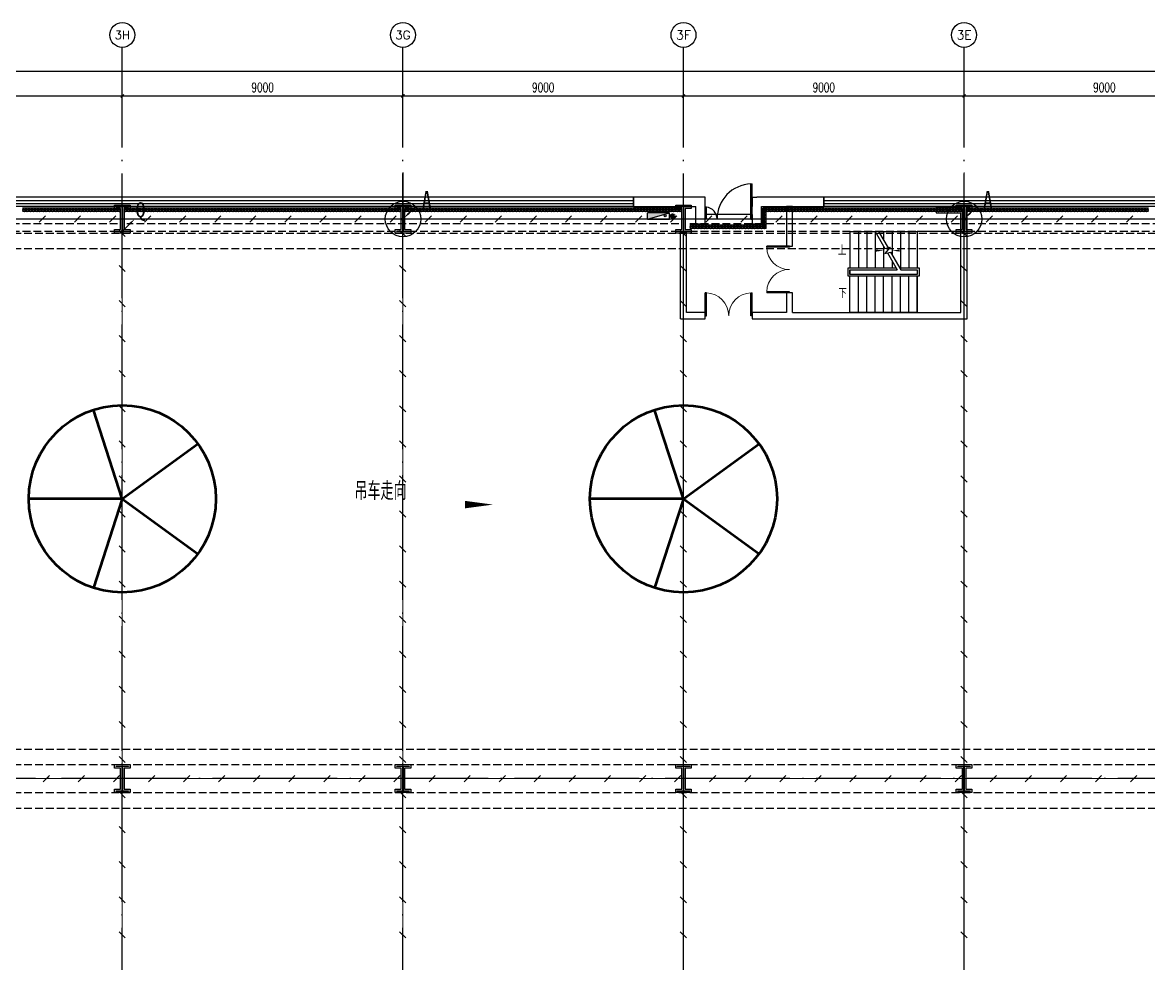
# Model space of a CAD drawing. Extents: x -1396510 to 1250330, y -1892470 to 1623980.
# Drawn here: x -195055 to -158940, y -1598504 to -1568320 of the extents above; entities that cross this region are included whole.
import ezdxf
from ezdxf.enums import TextEntityAlignment as Align

# ---------------------------------------------------------------- set-up
doc = ezdxf.new("R2010")
doc.units = 0
doc.header["$LTSCALE"] = 1000
doc.header["$MEASUREMENT"] = 0
for name, pattern in [('CENTER2', [1.125, 0.75, -0.125, 0.125, -0.125]), ('DASH', [0.35, 0.25, -0.1]), ('DOTE', [2.42, 2, -0.2, 0.02, -0.2])]:
    doc.linetypes.add(name, pattern=pattern)
doc.layers.get('Defpoints').update_dxf_attribs({"color": 210})
for name, color, linetype in [('10平面$0$WINDOW', 4, 'Continuous'), ('A-AXIS-D', 1, 'Continuous'), ('A-AXIS-DOTE', 14, 'DOTE'), ('A-HATCH-2', 251, 'Continuous'), ('A-HRAIL', 173, 'Continuous'), ('A-LIN-V', 9, 'Continuous'), ('A-SFCE', 30, 'Continuous'), ('A-WINDOW', 140, 'Continuous'), ('AS-COLN', 6, 'Continuous'), ('AS-WALL', 40, 'Continuous'), ('DIM_SYMB', 3, 'Continuous'), ('LWIRE', 4, 'Continuous'), ('SB_ZF消火栓', 10, 'Continuous'), ('SB_ZF消火栓M', 10, 'Continuous'), ('SHTLN', 4, 'Continuous'), ('TEL_TEXT', 7, 'Continuous'), ('WIRE-接地', 4, 'Continuous'), ('WIRE-照明', 1, 'Continuous'), ('建-窗', 4, 'Continuous'), ('建-箭头', 3, 'Continuous')]:
    doc.layers.add(name, color=color, linetype=linetype)
doc.layers.add('A-云线2', color=3, linetype='Continuous', plot=False)
doc.layers.add('LG-ZF消防', color=1, linetype='Continuous', lineweight=60)
doc.styles.add('-宋体', font='', dxfattribs={"width": 0.8})
doc.styles.add('_TCH_AXIS', font='COMPLEX', dxfattribs={"bigfont": 'GBCBIG'})
doc.styles.add('_TCH_DIM', font='SIMPLEX', dxfattribs={"bigfont": 'GBCBIG'})
doc.styles.add('_TCH_DIM_T3', font='SIMPLEX', dxfattribs={"width": 0.705882, "bigfont": 'GBCBIG'})
doc.styles.add('A-STANDARD', font='SIMPLEX', dxfattribs={"bigfont": 'GBCBIG'})
doc.styles.get("Standard").update_dxf_attribs({"font": 'gbenor.shx', "bigfont": 'gbcbig.shx'})
doc.styles.add('宋体', font='')
doc.styles.get('-宋体').set_extended_font_data('SimSun')
doc.styles.get('宋体').set_extended_font_data('SimSun')
doc.dimstyles.new('_TCH_ARCH&&100', dxfattribs={"dimtxt": 297.5, "dimasz": 100, "dimexe": 100, "dimexo": 100, "dimgap": 126.25, "dimtad": 1, "dimdec": 0, "dimzin": 0, "dimdsep": 46, "dimtxsty": '_TCH_DIM_T3', "dimblk": 'ARCHTICK', "dimcen": 0.09, "dimclrt": 7, "dimazin": 2, "dimtfac": 1, "dimtdec": 0, "dimtix": 1, "dimtmove": 2, "dimatfit": 3, "dimfxl": 0, "dimtolj": 1, "dimtzin": 0, "dimarcsym": 0})

# ---------------------------------------------------------------- blocks, each defined once
blk = doc.blocks.new('4324324')
at = {"layer": 'A-HATCH-2', "color": 8, "linetype": 'DASH'}
for p, q in [((-294754, 620270), (-135554, 620270)), ((-294754, 619770), (-135554, 619770)), ((-294754, 603720), (-128854, 603720)), ((-294754, 603220), (-128854, 603220)), ((-294754, 602320), (-128854, 602320)), ((-294754, 601820), (-128854, 601820))]:
    blk.add_line(p, q, dxfattribs=at)
blk = doc.blocks.new('w4324324')
at = {"layer": 'A-HATCH-2', "color": 0, "lineweight": 60}
for q in [(-1694760, 686605), (-1697614, 684532), (-1691907, 684532), (-1696524, 681178), (-1692997, 681178)]:
    blk.add_line((-1694760, 683605), q, dxfattribs=at)
blk.add_circle((-1694760, 683605), 3000, dxfattribs=at)
blk = doc.blocks.new('342343')
at = {"layer": 'A-LIN-V', "color": 8}
for p in [(1084560, -8444), (1084560, -26444)]:
    blk.add_blockref('w4324324', p, dxfattribs=at)
blk = doc.blocks.new('w42343243')
at = {"layer": 'A-HATCH-2', "color": 8}
blk.add_lwpolyline([(-165104, 621070), (-164604, 621070), (-164604, 620958), (-164800, 620958), (-164800, 620282), (-164604, 620282), (-164604, 620170), (-165104, 620170), (-165104, 620282), (-164908, 620282), (-164908, 620958), (-165104, 620958)], close=True, dxfattribs=at)
at = {"layer": 'AS-COLN', "color": 3}
blk.add_lwpolyline([(-165054, 621020), (-164654, 621020), (-164654, 621008), (-164850, 621008), (-164850, 620232), (-164654, 620232), (-164654, 620220), (-165054, 620220), (-165054, 620232), (-164858, 620232), (-164858, 621008), (-165054, 621008)], close=True, dxfattribs=at)
blk = doc.blocks.new('42343')
at = {"layer": 'A-WINDOW'}
for p in [(-27000, 100), (-18000, 100), (-9000, 100), (0, 100), (-27000, -17850), (-18000, -17850), (-9000, -17850), (0, -17850)]:
    blk.add_blockref('w42343243', p, dxfattribs=at)
blk = doc.blocks.new('A$C5D961328')
at = {"layer": 'SB_ZF消火栓'}
blk.add_hatch(color=256, dxfattribs=at).paths.add_polyline_path([(0, 40), (700, 40), (700, 240)])
for p, q in [((700, 240), (0, 240)), ((0, 240), (0, 40)), ((700, 240), (0, 40)), ((0, 40), (700, 40)), ((700, 240), (700, 40))]:
    blk.add_line(p, q, dxfattribs=at)
at = {"layer": 'SB_ZF消火栓', "color": 1}
blk.add_circle((140, 140), 32.5, dxfattribs=at)
blk = doc.blocks.new('we42342343234')
at = {"layer": 'LG-ZF消防'}
blk.add_circle((-174204, 620820), 50, dxfattribs=at)
at = {"layer": 'SB_ZF消火栓M', "rotation": 180}
blk.add_blockref('A$C5D961328', (-174304, 620960), dxfattribs=at)
blk = doc.blocks.new('_ArchTick')
at = {"color": 0, "linetype": 'ByBlock', "const_width": 0.4}
blk.add_lwpolyline([(-0.5, -0.5), (0.5, 0.5)], dxfattribs=at)
blk = doc.blocks.new('*D5846')
at = {"layer": 'A-AXIS-D', "color": 0, "lineweight": -2, "transparency": 16777216}
for p, q in [((112000, 3190), (112000, 4048)), ((121000, 3190), (121000, 4048)), ((112000, 3948), (121000, 3948))]:
    blk.add_line(p, q, dxfattribs=at)
at = {"layer": 'Defpoints', "color": 0, "transparency": 16777216}
for p in [(121000, 3948), (112000, 3090), (121000, 3090)]:
    blk.add_point(p, dxfattribs=at)
at = {"layer": 'A-AXIS-D', "color": 0, "lineweight": -2, "transparency": 16777216, "xscale": 100, "yscale": 100, "zscale": 100, "rotation": 180}
blk.add_blockref('_ArchTick', (112000, 3948), dxfattribs=at)
at = {"layer": 'A-AXIS-D', "color": 0, "lineweight": -2, "transparency": 16777216, "xscale": 100, "yscale": 100, "zscale": 100}
blk.add_blockref('_ArchTick', (121000, 3948), dxfattribs=at)
at = {"layer": 'A-AXIS-D', "color": 7, "transparency": 16777216, "insert": (116500, 4223), "char_height": 297.5, "attachment_point": 5, "style": '_TCH_DIM_T3'}
blk.add_mtext('\\A1;9000', dxfattribs=at)
blk = doc.blocks.new('*D5847')
at = {"layer": 'A-AXIS-D', "color": 0, "lineweight": -2, "transparency": 16777216}
for p, q in [((121000, 3190), (121000, 4048)), ((130000, 3190), (130000, 4048)), ((121000, 3948), (130000, 3948))]:
    blk.add_line(p, q, dxfattribs=at)
at = {"layer": 'Defpoints', "color": 0, "transparency": 16777216}
for p in [(130000, 3948), (121000, 3090), (130000, 3090)]:
    blk.add_point(p, dxfattribs=at)
at = {"layer": 'A-AXIS-D', "color": 0, "lineweight": -2, "transparency": 16777216, "xscale": 100, "yscale": 100, "zscale": 100, "rotation": 180}
blk.add_blockref('_ArchTick', (121000, 3948), dxfattribs=at)
at = {"layer": 'A-AXIS-D', "color": 0, "lineweight": -2, "transparency": 16777216, "xscale": 100, "yscale": 100, "zscale": 100}
blk.add_blockref('_ArchTick', (130000, 3948), dxfattribs=at)
at = {"layer": 'A-AXIS-D', "color": 7, "transparency": 16777216, "insert": (125500, 4223), "char_height": 297.5, "attachment_point": 5, "style": '_TCH_DIM_T3'}
blk.add_mtext('\\A1;9000', dxfattribs=at)
blk = doc.blocks.new('*D5848')
at = {"layer": 'A-AXIS-D', "color": 0, "lineweight": -2, "transparency": 16777216}
for p, q in [((130000, 3190), (130000, 4048)), ((139000, 3190), (139000, 4048)), ((130000, 3948), (139000, 3948))]:
    blk.add_line(p, q, dxfattribs=at)
at = {"layer": 'Defpoints', "color": 0, "transparency": 16777216}
for p in [(139000, 3948), (130000, 3090), (139000, 3090)]:
    blk.add_point(p, dxfattribs=at)
at = {"layer": 'A-AXIS-D', "color": 0, "lineweight": -2, "transparency": 16777216, "xscale": 100, "yscale": 100, "zscale": 100, "rotation": 180}
blk.add_blockref('_ArchTick', (130000, 3948), dxfattribs=at)
at = {"layer": 'A-AXIS-D', "color": 0, "lineweight": -2, "transparency": 16777216, "xscale": 100, "yscale": 100, "zscale": 100}
blk.add_blockref('_ArchTick', (139000, 3948), dxfattribs=at)
at = {"layer": 'A-AXIS-D', "color": 7, "transparency": 16777216, "insert": (134500, 4223), "char_height": 297.5, "attachment_point": 5, "style": '_TCH_DIM_T3'}
blk.add_mtext('\\A1;9000', dxfattribs=at)
blk = doc.blocks.new('*D5849')
at = {"layer": 'A-AXIS-D', "color": 0, "lineweight": -2, "transparency": 16777216}
for p, q in [((139000, 3190), (139000, 4048)), ((148000, 3190), (148000, 4048)), ((139000, 3948), (148000, 3948))]:
    blk.add_line(p, q, dxfattribs=at)
at = {"layer": 'Defpoints', "color": 0, "transparency": 16777216}
for p in [(148000, 3948), (139000, 3090), (148000, 3090)]:
    blk.add_point(p, dxfattribs=at)
at = {"layer": 'A-AXIS-D', "color": 0, "lineweight": -2, "transparency": 16777216, "xscale": 100, "yscale": 100, "zscale": 100, "rotation": 180}
blk.add_blockref('_ArchTick', (139000, 3948), dxfattribs=at)
at = {"layer": 'A-AXIS-D', "color": 0, "lineweight": -2, "transparency": 16777216, "xscale": 100, "yscale": 100, "zscale": 100}
blk.add_blockref('_ArchTick', (148000, 3948), dxfattribs=at)
at = {"layer": 'A-AXIS-D', "color": 7, "transparency": 16777216, "insert": (143500, 4223), "char_height": 297.5, "attachment_point": 5, "style": '_TCH_DIM_T3'}
blk.add_mtext('\\A1;9000', dxfattribs=at)
blk = doc.blocks.new('*D5850')
at = {"layer": 'A-AXIS-D', "color": 0, "lineweight": -2, "transparency": 16777216}
for p, q in [((148000, 3190), (148000, 4048)), ((157000, 3190), (157000, 4048)), ((148000, 3948), (157000, 3948))]:
    blk.add_line(p, q, dxfattribs=at)
at = {"layer": 'Defpoints', "color": 0, "transparency": 16777216}
for p in [(157000, 3948), (148000, 3090), (157000, 3090)]:
    blk.add_point(p, dxfattribs=at)
at = {"layer": 'A-AXIS-D', "color": 0, "lineweight": -2, "transparency": 16777216, "xscale": 100, "yscale": 100, "zscale": 100, "rotation": 180}
blk.add_blockref('_ArchTick', (148000, 3948), dxfattribs=at)
at = {"layer": 'A-AXIS-D', "color": 0, "lineweight": -2, "transparency": 16777216, "xscale": 100, "yscale": 100, "zscale": 100}
blk.add_blockref('_ArchTick', (157000, 3948), dxfattribs=at)
at = {"layer": 'A-AXIS-D', "color": 7, "transparency": 16777216, "insert": (152500, 4223), "char_height": 297.5, "attachment_point": 5, "style": '_TCH_DIM_T3'}
blk.add_mtext('\\A1;9000', dxfattribs=at)
blk = doc.blocks.new('*D5855')
at = {"layer": 'A-AXIS-D', "color": 0, "lineweight": -2, "transparency": 16777216}
for p, q in [((-900, 3290), (-900, 4848)), ((-900, 4748), (184800, 4748)), ((184800, 3290), (184800, 4848))]:
    blk.add_line(p, q, dxfattribs=at)
at = {"layer": 'Defpoints', "color": 0, "transparency": 16777216}
for p in [(184800, 4748), (-900, 3190), (184800, 3190)]:
    blk.add_point(p, dxfattribs=at)
at = {"layer": 'A-AXIS-D', "color": 0, "lineweight": -2, "transparency": 16777216, "xscale": 100, "yscale": 100, "zscale": 100, "rotation": 180}
blk.add_blockref('_ArchTick', (-900, 4748), dxfattribs=at)
at = {"layer": 'A-AXIS-D', "color": 0, "lineweight": -2, "transparency": 16777216, "xscale": 100, "yscale": 100, "zscale": 100}
blk.add_blockref('_ArchTick', (184800, 4748), dxfattribs=at)
at = {"layer": 'A-AXIS-D', "color": 7, "transparency": 16777216, "insert": (91950, 5023), "char_height": 297.5, "attachment_point": 5, "style": '_TCH_DIM_T3'}
blk.add_mtext('\\A1;185700', dxfattribs=at)
blk = doc.blocks.new('$DorLib2D$00000002')
for p, q in [((-0.5, 0), (-0.5, 0.4875)), ((-0.475, 0.4875), (-0.5, 0.4875)), ((-0.475, 0), (-0.475, 0.4875)), ((0.475, 0), (0.475, 0.4875)), ((0.475, 0.4875), (0.5, 0.4875)), ((0.5, 0), (0.5, 0.4875)), ((-0.5, 0), (-0.475, 0)), ((0.5, 0), (0.475, 0))]:
    blk.add_line(p, q)
at = {"lineweight": 13}
for centre, start, end in [((-0.4875, 0), 0, 88.53072), ((0.4875, 0), 91.46928, 180)]:
    blk.add_arc(centre, 0.4875, start, end, dxfattribs=at)
blk = doc.blocks.new('99平面图例外参$0$$LinePat$圆环')
for points in [[(0, 150), (300, 150)], [(0, 0), (300, 0)], [(0, -150), (300, -150)]]:
    blk.add_lwpolyline(points)
at = {"color": 0}
blk.add_circle((150, 0), 150, dxfattribs=at)
blk = doc.blocks.new('WINDOW2DLIB$DYNSTYLE$00000005')
at = {"color": 0}
for points in [[(-0.5, 0.5), (-0.5, -0.5)], [(-0.5, 0.5), (0.5, 0.5)], [(0.5, -0.5), (0.5, 0.5)], [(0.5, 0.1667), (-0.5, 0.1667)], [(0.5, -0.1667), (-0.5, -0.1667)], [(-0.5, -0.5), (0.5, -0.5)]]:
    blk.add_lwpolyline(points, dxfattribs=at)
blk = doc.blocks.new('DOOR2DLIB$SYSLIB$00000123')
at = {"color": 0}
for p, q in [((0.475, -0.001), (0.475, 0.752)), ((0.475, 0.752), (0.5, 0.752)), ((0.5, -0.001), (0.5, 0.752)), ((-0.5, 0), (-0.5, 0.252)), ((-0.475, 0.252), (-0.5, 0.252)), ((-0.475, 0), (-0.475, 0.252)), ((-0.475, 0), (-0.5, 0)), ((0.475, -0.001), (0.5, -0.001))]:
    blk.add_line(p, q, dxfattribs=at)
for centre, radius, start, end in [((0.505, -0.002), 0.755, 92.2493, 179.7238), ((-0.501, 0.003), 0.251, 359.7899, 84.0974)]:
    blk.add_arc(centre, radius, start, end, dxfattribs=at)
blk = doc.blocks.new('$TelecSys$00000008')
blk.add_line((0.4, 0.4), (-0.4, -0.4))
blk = doc.blocks.new('$TelecSys$00000078')
for p, q in [((1.15, 1.15), (0.55, 0.55)), ((0.1, 0.1), (0.1, 0.1)), ((-0.1, -0.1), (-0.1, -0.1))]:
    blk.add_line(p, q)
at = {"const_width": 0.142}
blk.add_lwpolyline([(-0.07, 0, 1), (0.07, 0, 1)], format="xyb", close=True, dxfattribs=at)
blk.add_solid([(0.62, 0.48), (0.48, 0.62), (0.1, 0.1)])
at = {"width": 0.8, "flags": 9}
blk.add_attdef('A', (0, 0), '', height=0.00002, dxfattribs=at)
blk = doc.blocks.new('$TelecSys$00000079')
for p, q in [((0.7, 0.7), (0, 0)), ((0.1, 0.1), (0.1, 0.1)), ((-0.1, -0.1), (-0.1, -0.1))]:
    blk.add_line(p, q)
at = {"const_width": 0.142}
blk.add_lwpolyline([(-0.07, 0, 1), (0.07, 0, 1)], format="xyb", close=True, dxfattribs=at)
blk.add_solid([(0.63, 0.77), (0.77, 0.63), (1.15, 1.15)])
at = {"width": 0.8, "flags": 9}
blk.add_attdef('A', (0, 0), '', height=0.00002, dxfattribs=at)
blk = doc.blocks.new('世赫3#厂房一层0821')
at = {"layer": '10平面$0$WINDOW'}
blk.add_line((141200, 149.9), (139700, 149.9), dxfattribs=at)
at = {"layer": 'A-AXIS-D'}
for centre in [(121000, 5904), (130000, 5904), (139000, 5904), (148000, 5904)]:
    blk.add_circle(centre, 400, dxfattribs=at)
at = {"layer": 'A-AXIS-DOTE', "color": 8, "ltscale": 2}
for p, q in [((121000, -79980), (121000, 5514)), ((130000, -79980), (130000, 5514)), ((139000, -79980), (139000, 5514)), ((148000, -79980), (148000, 5514)), ((190814.2, 0), (-5155.8, 0)), ((190814.2, -17950), (-5155.8, -17950))]:
    blk.add_line(p, q, dxfattribs=at)
at = {"layer": 'A-SFCE', "color": 2, "linetype": 'DASH'}
for p, q in [((120850, -150), (112150, -150)), ((147850, -150), (139150, -150)), ((120850, -400), (112150, -400)), ((147850, -400), (139150, -400))]:
    blk.add_line(p, q, dxfattribs=at)
at = {"layer": 'A-SFCE', "linetype": 'DASH'}
for p, q in [((138850, -150), (121150, -150)), ((165850, -150), (148150, -150)), ((138850, -400), (121150, -400)), ((165850, -400), (148150, -400))]:
    blk.add_line(p, q, dxfattribs=at)
at = {"layer": 'AS-WALL'}
for p, q in [((139700, 699.9), (137400, 699.9)), ((137400, 699.9), (137400, 399.9)), ((137400, 399.9), (139400, 399.9)), ((139400, -150.1), (139400, 399.9)), ((139700, 149.9), (139700, 699.9)), ((141200, 699.9), (141350, 699.9)), ((141200, 699.9), (141200, 399.9)), ((141200, 399.9), (141200, 399.9)), ((141200, 149.9), (141200, 399.9)), ((143500, 699.9), (141350, 699.9)), ((141500, -150.1), (141500, 399.9)), ((141500, 399.9), (143500, 399.9)), ((143500, 399.9), (143500, 699.9)), ((139700, -150.1), (139700, 149.9)), ((141200, 149.9), (141200, -150.1)), ((139400, -150.1), (139700, -150.1)), ((141200, -150.1), (141500, -150.1))]:
    blk.add_line(p, q, dxfattribs=at)
at = {"layer": 'Defpoints', "color": 8}
for p, q in [((142300, 399.9), (142300, -868.8)), ((142500, 399.9), (142300, 399.9)), ((142500, -868.8), (142500, 399.9)), ((147100, 399.9), (147900, 399.9)), ((147100, 399.9), (147100, 199.9)), ((147900, 399.9), (147900, 399.9)), ((147900, 399.9), (148100, 399.9)), ((148100, 299.9), (148100, 399.9)), ((147100, 199.9), (147900, 199.9)), ((147900, -3000.1), (147900, 199.9)), ((148100, -3200.1), (148100, 299.9)), ((138900, -3200.1), (138900, -400)), ((138900, -400), (139100, -400)), ((139100, -3000.1), (139100, -400)), ((144340, -400.1), (145143.6, -400.1)), ((144340, -400.1), (144340, -1565.1)), ((144610, -400.1), (144610, -1565.1)), ((144880, -400.1), (144880, -1565.1)), ((145143.6, -400.1), (145460.1, -948.1)), ((145150, -411.1), (145150, -1565.1)), ((145259.1, -400.1), (146500, -400.1)), ((145259.1, -400.1), (145560.1, -921.4)), ((145420, -400.1), (145420, -678.7)), ((145690, -400.1), (145690, -1146.4)), ((145960, -400.1), (145960, -1565.1)), ((146230, -400.1), (146230, -1565.1)), ((146500, -400.1), (146500, -1565.1)), ((147900, -400.1), (146500, -400.1)), ((146500, -400.1), (146500, -1565.1)), ((147900, -3000.1), (147900, -400.1)), ((142300, -868.8), (142500, -868.8)), ((145420, -878.7), (145420, -1565.1)), ((145632.4, -902), (145459.5, -1108)), ((145459.5, -1108), (145639.9, -1059.7)), ((145460.1, -948.1), (145632.4, -902)), ((145639.9, -1059.7), (145966.4, -1625.1)), ((145539.9, -1086.5), (145850.9, -1625.1)), ((145690, -1346.4), (145690, -1565.1)), ((144280, -1835.1), (144280, -1565.1)), ((144280, -1565.1), (145816.3, -1565.1)), ((144340, -1625.1), (145850.9, -1625.1)), ((144340, -1775.1), (144340, -1625.1)), ((144340, -1625.1), (145850.9, -1625.1)), ((144340, -1625.1), (144340, -1775.1)), ((146500, -1775.1), (144340, -1775.1)), ((146500, -1775.1), (144340, -1775.1)), ((145931.7, -1565.1), (146560, -1565.1)), ((145966.4, -1625.1), (146500, -1625.1)), ((145966.4, -1625.1), (146500, -1625.1)), ((146500, -1625.1), (146500, -1775.1)), ((146500, -1625.1), (146500, -1775.1)), ((146560, -1565.1), (146560, -1835.1)), ((146560, -1835.1), (144280, -1835.1)), ((144340, -3000.1), (144340, -1835.1)), ((144610, -3000.1), (144610, -1835.1)), ((144880, -3000.1), (144880, -1835.1)), ((145150, -3000.1), (145150, -1835.1)), ((145420, -3000.1), (145420, -1835.1)), ((145690, -3000.1), (145690, -1835.1)), ((145960, -3000.1), (145960, -1835.1)), ((146230, -3000.1), (146230, -1835.1)), ((146500, -3000.1), (146500, -1835.1)), ((146500, -1835.1), (146500, -3000.1)), ((142500, -2368.8), (142300, -2368.8)), ((142300, -2368.8), (142300, -3000.1)), ((142500, -3000.1), (142500, -2368.8)), ((138900, -3200.1), (139700, -3200.1)), ((139700, -3000.1), (139100, -3000.1)), ((139700, -3200.1), (139700, -3000.1)), ((142300, -3000.1), (141200, -3000.1)), ((141200, -3000.1), (141200, -3200.1)), ((141200, -3200.1), (142400, -3200.1)), ((142400, -3200.1), (148100, -3200.1)), ((142500, -3000.1), (147900, -3000.1)), ((146500, -3000.1), (144340, -3000.1)), ((146500, -3000.1), (147900, -3000.1))]:
    blk.add_line(p, q, dxfattribs=at)
at = {"layer": 'DIM_SYMB', "color": 8}
for points in [[(144205, -1012.6, 0, 0, 0), (145420, -1012.6, 0, 64, 0), (145180, -1012.6, 0, 0, 0)], [(144205, -2387.6, 0, 0, 0), (147200, -2387.6, 0, 0, 0), (147200, -1012.6, 0, 0, 0), (145690, -1012.6, 0, 64, 0), (145930, -1012.6, 0, 0, 0)]]:
    blk.add_lwpolyline(points, format="xyseb", dxfattribs=at)
at = {"layer": '建-箭头', "color": 8}
blk.add_lwpolyline([(125987.8, -9160, 0, 0, 0), (132887.8, -9160, 0, 240, 0), (131987.8, -9160, 0, 0, 0)], format="xyseb", dxfattribs=at)
at = {"layer": '10平面$0$WINDOW', "xscale": -1500, "yscale": -1500, "zscale": 300, "rotation": 179.9999999999555}
blk.add_blockref('DOOR2DLIB$SYSLIB$00000123', (140450, -0.1), dxfattribs=at)
at = {"layer": 'A-HRAIL', "yscale": 0.3333333333111111, "zscale": 0.3333333333111111}
for p, xscale, rotation in [((117900.3, 293.9), -0.3384127419249668, 359.9999999997966), ((118001.8, 293.9), -0.3384127419249668, 359.9999999997966), ((118103.3, 293.9), -0.3384127419249668, 359.9999999997966), ((118204.9, 293.9), -0.3384127419249668, 359.9999999997966), ((118306.4, 293.9), -0.3384127419249668, 359.9999999997966), ((118407.9, 293.9), -0.3384127419249668, 359.9999999997966), ((118509.4, 293.9), -0.3384127419249668, 359.9999999997966), ((118611, 293.9), -0.3384127419249668, 359.9999999997966), ((118712.5, 293.9), -0.3384127419249668, 359.9999999997966), ((118814, 293.9), -0.3384127419249668, 359.9999999997966), ((118915.5, 293.9), -0.3384127419249668, 359.9999999997966), ((119017, 293.9), -0.3384127419249668, 359.9999999997966), ((119118.6, 293.9), -0.3384127419249668, 359.9999999997966), ((119220.1, 293.9), -0.3384127419249668, 359.9999999997966), ((119321.6, 293.9), -0.3384127419249668, 359.9999999997966), ((119423.1, 293.9), -0.3384127419249668, 359.9999999997966), ((119524.7, 293.9), -0.3384127419249668, 359.9999999997966), ((119626.2, 293.9), -0.3384127419249668, 359.9999999997966), ((119727.7, 293.9), -0.3384127419249668, 359.9999999997966), ((119829.2, 293.9), -0.3384127419249668, 359.9999999997966), ((119930.8, 293.9), -0.3384127419249668, 359.9999999997966), ((120032.3, 293.9), -0.3384127419249668, 359.9999999997966), ((120133.8, 293.9), -0.3384127419249668, 359.9999999997966), ((120235.3, 293.9), -0.3384127419249668, 359.9999999997966), ((120336.9, 293.9), -0.3384127419249668, 359.9999999997966), ((120438.4, 293.9), -0.3384127419249668, 359.9999999997966), ((120539.9, 293.9), -0.3384127419249668, 359.9999999997966), ((120641.4, 293.9), -0.3384127419249668, 359.9999999997966), ((120743, 293.9), -0.3384127419249668, 359.9999999997966), ((120844.5, 293.9), -0.3384127419249668, 359.9999999997966), ((120946, 293.9), -0.3384127419249668, 359.9999999997966), ((121155, 293.9), -0.336818181795725, 359.9999999997967), ((121256.1, 293.9), -0.336818181795725, 359.9999999997967), ((121357.1, 293.9), -0.336818181795725, 359.9999999997967), ((121458.2, 293.9), -0.336818181795725, 359.9999999997967), ((121559.2, 293.9), -0.336818181795725, 359.9999999997967), ((121660.3, 293.9), -0.336818181795725, 359.9999999997967), ((121761.3, 293.9), -0.336818181795725, 359.9999999997967), ((121862.4, 293.9), -0.336818181795725, 359.9999999997967), ((121963.4, 293.9), -0.336818181795725, 359.9999999997967), ((122064.5, 293.9), -0.336818181795725, 359.9999999997967), ((122165.5, 293.9), -0.336818181795725, 359.9999999997967), ((122266.5, 293.9), -0.336818181795725, 359.9999999997967), ((122367.6, 293.9), -0.336818181795725, 359.9999999997967), ((122468.6, 293.9), -0.336818181795725, 359.9999999997967), ((122569.7, 293.9), -0.336818181795725, 359.9999999997967), ((122670.7, 293.9), -0.336818181795725, 359.9999999997967), ((122771.8, 293.9), -0.336818181795725, 359.9999999997967), ((122872.8, 293.9), -0.336818181795725, 359.9999999997967), ((122973.9, 293.9), -0.336818181795725, 359.9999999997967), ((123074.9, 293.9), -0.336818181795725, 359.9999999997967), ((123176, 293.9), -0.336818181795725, 359.9999999997967), ((123277, 293.9), -0.336818181795725, 359.9999999997967), ((123378, 293.9), -0.336818181795725, 359.9999999997967), ((123479.1, 293.9), -0.336818181795725, 359.9999999997967), ((123580.1, 293.9), -0.336818181795725, 359.9999999997967), ((123681.2, 293.9), -0.336818181795725, 359.9999999997967), ((123782.2, 293.9), -0.336818181795725, 359.9999999997967), ((123883.3, 293.9), -0.336818181795725, 359.9999999997967), ((123984.3, 293.9), -0.336818181795725, 359.9999999997967), ((124085.4, 293.9), -0.336818181795725, 359.9999999997967), ((124186.4, 293.9), -0.336818181795725, 359.9999999997967), ((124287.5, 293.9), -0.336818181795725, 359.9999999997967), ((124388.5, 293.9), -0.336818181795725, 359.9999999997967), ((124489.5, 293.9), -0.336818181795725, 359.9999999997967), ((124590.6, 293.9), -0.336818181795725, 359.9999999997967), ((124691.6, 293.9), -0.336818181795725, 359.9999999997967), ((124792.7, 293.9), -0.336818181795725, 359.9999999997967), ((124893.7, 293.9), -0.336818181795725, 359.9999999997967), ((124994.8, 293.9), -0.336818181795725, 359.9999999997967), ((125095.8, 293.9), -0.336818181795725, 359.9999999997967), ((125196.9, 293.9), -0.336818181795725, 359.9999999997967), ((125297.9, 293.9), -0.336818181795725, 359.9999999997967), ((125399, 293.9), -0.336818181795725, 359.9999999997967), ((125500, 293.9), -0.336818181795725, 359.9999999997967), ((125601, 293.9), -0.336818181795725, 359.9999999997967), ((125702.1, 293.9), -0.336818181795725, 359.9999999997967), ((125803.1, 293.9), -0.336818181795725, 359.9999999997967), ((125904.2, 293.9), -0.336818181795725, 359.9999999997967), ((126005.2, 293.9), -0.336818181795725, 359.9999999997967), ((126106.3, 293.9), -0.336818181795725, 359.9999999997967), ((126207.3, 293.9), -0.336818181795725, 359.9999999997967), ((126308.4, 293.9), -0.336818181795725, 359.9999999997967), ((126409.4, 293.9), -0.336818181795725, 359.9999999997967), ((126510.5, 293.9), -0.336818181795725, 359.9999999997967), ((126611.5, 293.9), -0.336818181795725, 359.9999999997967), ((126712.5, 293.9), -0.336818181795725, 359.9999999997967), ((126813.6, 293.9), -0.336818181795725, 359.9999999997967), ((126914.6, 293.9), -0.336818181795725, 359.9999999997967), ((127015.7, 293.9), -0.336818181795725, 359.9999999997967), ((127116.7, 293.9), -0.336818181795725, 359.9999999997967), ((127217.8, 293.9), -0.336818181795725, 359.9999999997967), ((127318.8, 293.9), -0.336818181795725, 359.9999999997967), ((127419.9, 293.9), -0.336818181795725, 359.9999999997967), ((127520.9, 293.9), -0.336818181795725, 359.9999999997967), ((127622, 293.9), -0.336818181795725, 359.9999999997967), ((127723, 293.9), -0.336818181795725, 359.9999999997967), ((127824, 293.9), -0.336818181795725, 359.9999999997967), ((127925.1, 293.9), -0.336818181795725, 359.9999999997967), ((128026.1, 293.9), -0.336818181795725, 359.9999999997967), ((128127.2, 293.9), -0.336818181795725, 359.9999999997967), ((128228.2, 293.9), -0.336818181795725, 359.9999999997967), ((128329.3, 293.9), -0.336818181795725, 359.9999999997967), ((128430.3, 293.9), -0.336818181795725, 359.9999999997967), ((128531.4, 293.9), -0.336818181795725, 359.9999999997967), ((128632.4, 293.9), -0.336818181795725, 359.9999999997967), ((128733.5, 293.9), -0.336818181795725, 359.9999999997967), ((128834.5, 293.9), -0.336818181795725, 359.9999999997967), ((128935.5, 293.9), -0.336818181795725, 359.9999999997967), ((129036.6, 293.9), -0.336818181795725, 359.9999999997967), ((129137.6, 293.9), -0.336818181795725, 359.9999999997967), ((129238.7, 293.9), -0.336818181795725, 359.9999999997967), ((129339.7, 293.9), -0.336818181795725, 359.9999999997967), ((129440.8, 293.9), -0.336818181795725, 359.9999999997967), ((129541.8, 293.9), -0.336818181795725, 359.9999999997967), ((129642.9, 293.9), -0.336818181795725, 359.9999999997967), ((129743.9, 293.9), -0.336818181795725, 359.9999999997967), ((129845, 293.9), -0.336818181795725, 359.9999999997967), ((129946, 293.9), -0.336818181795725, 359.9999999997967), ((130155, 293.9), -0.3368181817957273, 359.9999999997967), ((130256.1, 293.9), -0.3368181817957273, 359.9999999997967), ((130357.1, 293.9), -0.3368181817957273, 359.9999999997967), ((130458.2, 293.9), -0.3368181817957273, 359.9999999997967), ((130559.2, 293.9), -0.3368181817957273, 359.9999999997967), ((130660.3, 293.9), -0.3368181817957273, 359.9999999997967), ((130761.3, 293.9), -0.3368181817957273, 359.9999999997967), ((130862.4, 293.9), -0.3368181817957273, 359.9999999997967), ((130963.4, 293.9), -0.3368181817957273, 359.9999999997967), ((131064.5, 293.9), -0.3368181817957273, 359.9999999997967), ((131165.5, 293.9), -0.3368181817957273, 359.9999999997967), ((131266.5, 293.9), -0.3368181817957273, 359.9999999997967), ((131367.6, 293.9), -0.3368181817957273, 359.9999999997967), ((131468.6, 293.9), -0.3368181817957273, 359.9999999997967), ((131569.7, 293.9), -0.3368181817957273, 359.9999999997967), ((131670.7, 293.9), -0.3368181817957273, 359.9999999997967), ((131771.8, 293.9), -0.3368181817957273, 359.9999999997967), ((131872.8, 293.9), -0.3368181817957273, 359.9999999997967), ((131973.9, 293.9), -0.3368181817957273, 359.9999999997967), ((132074.9, 293.9), -0.3368181817957273, 359.9999999997967), ((132176, 293.9), -0.3368181817957273, 359.9999999997967), ((132277, 293.9), -0.3368181817957273, 359.9999999997967), ((132378, 293.9), -0.3368181817957273, 359.9999999997967), ((132479.1, 293.9), -0.3368181817957273, 359.9999999997967), ((132580.1, 293.9), -0.3368181817957273, 359.9999999997967), ((132681.2, 293.9), -0.3368181817957273, 359.9999999997967), ((132782.2, 293.9), -0.3368181817957273, 359.9999999997967), ((132883.3, 293.9), -0.3368181817957273, 359.9999999997967), ((132984.3, 293.9), -0.3368181817957273, 359.9999999997967), ((133085.4, 293.9), -0.3368181817957273, 359.9999999997967), ((133186.4, 293.9), -0.3368181817957273, 359.9999999997967), ((133287.5, 293.9), -0.3368181817957273, 359.9999999997967), ((133388.5, 293.9), -0.3368181817957273, 359.9999999997967), ((133489.5, 293.9), -0.3368181817957273, 359.9999999997967), ((133590.6, 293.9), -0.3368181817957273, 359.9999999997967), ((133691.6, 293.9), -0.3368181817957273, 359.9999999997967), ((133792.7, 293.9), -0.3368181817957273, 359.9999999997967), ((133893.7, 293.9), -0.3368181817957273, 359.9999999997967), ((133994.8, 293.9), -0.3368181817957273, 359.9999999997967), ((134095.8, 293.9), -0.3368181817957273, 359.9999999997967), ((134196.9, 293.9), -0.3368181817957273, 359.9999999997967), ((134297.9, 293.9), -0.3368181817957273, 359.9999999997967), ((134399, 293.9), -0.3368181817957273, 359.9999999997967), ((134500, 293.9), -0.3368181817957273, 359.9999999997967), ((134601, 293.9), -0.3368181817957273, 359.9999999997967), ((134702.1, 293.9), -0.3368181817957273, 359.9999999997967), ((134803.1, 293.9), -0.3368181817957273, 359.9999999997967), ((134904.2, 293.9), -0.3368181817957273, 359.9999999997967), ((135005.2, 293.9), -0.3368181817957273, 359.9999999997967), ((135106.3, 293.9), -0.3368181817957273, 359.9999999997967), ((135207.3, 293.9), -0.3368181817957273, 359.9999999997967), ((135308.4, 293.9), -0.3368181817957273, 359.9999999997967), ((135409.4, 293.9), -0.3368181817957273, 359.9999999997967), ((135510.5, 293.9), -0.3368181817957273, 359.9999999997967), ((135611.5, 293.9), -0.3368181817957273, 359.9999999997967), ((135712.5, 293.9), -0.3368181817957273, 359.9999999997967), ((135813.6, 293.9), -0.3368181817957273, 359.9999999997967), ((135914.6, 293.9), -0.3368181817957273, 359.9999999997967), ((136015.7, 293.9), -0.3368181817957273, 359.9999999997967), ((136116.7, 293.9), -0.3368181817957273, 359.9999999997967), ((136217.8, 293.9), -0.3368181817957273, 359.9999999997967), ((136318.8, 293.9), -0.3368181817957273, 359.9999999997967), ((136419.9, 293.9), -0.3368181817957273, 359.9999999997967), ((136520.9, 293.9), -0.3368181817957273, 359.9999999997967), ((136622, 293.9), -0.3368181817957273, 359.9999999997967), ((136723, 293.9), -0.3368181817957273, 359.9999999997967), ((136824, 293.9), -0.3368181817957273, 359.9999999997967), ((136925.1, 293.9), -0.3368181817957273, 359.9999999997967), ((137026.1, 293.9), -0.3368181817957273, 359.9999999997967), ((137127.2, 293.9), -0.3368181817957273, 359.9999999997967), ((137228.2, 293.9), -0.3368181817957273, 359.9999999997967), ((137329.3, 293.9), -0.3368181817957273, 359.9999999997967), ((137430.3, 293.9), -0.3368181817957273, 359.9999999997967), ((137531.4, 293.9), -0.3368181817957273, 359.9999999997967), ((137632.4, 293.9), -0.3368181817957273, 359.9999999997967), ((137733.5, 293.9), -0.3368181817957273, 359.9999999997967), ((137834.5, 293.9), -0.3368181817957273, 359.9999999997967), ((137935.5, 293.9), -0.3368181817957273, 359.9999999997967), ((138036.6, 293.9), -0.3368181817957273, 359.9999999997967), ((138137.6, 293.9), -0.3368181817957273, 359.9999999997967), ((138238.7, 293.9), -0.3368181817957273, 359.9999999997967), ((138339.7, 293.9), -0.3368181817957273, 359.9999999997967), ((138440.8, 293.9), -0.3368181817957273, 359.9999999997967), ((138541.8, 293.9), -0.3368181817957273, 359.9999999997967), ((138642.9, 293.9), -0.3368181817957273, 359.9999999997967), ((138743.9, 293.9), -0.3368181817957273, 359.9999999997967), ((138845, 293.9), -0.3368181817957273, 359.9999999997967), ((138946, 293.9), -0.3368181817957273, 359.9999999997967), ((141600, 241.6), -0.3611111226889233, 270), ((141651.5, 293.9), -0.3384127415271159, 359.9999999997966), ((141600, 133.3), -0.3611111226889233, 270), ((141600, 24.9), -0.3611111226889233, 270), ((141600, -83.4), -0.3611111226889233, 270), ((141753, 293.9), -0.3384127415271159, 359.9999999997966), ((141854.6, 293.9), -0.3384127415271159, 359.9999999997966), ((141956.1, 293.9), -0.3384127415271159, 359.9999999997966), ((142057.6, 293.9), -0.3384127415271159, 359.9999999997966), ((142159.1, 293.9), -0.3384127415271159, 359.9999999997966), ((142260.7, 293.9), -0.3384127415271159, 359.9999999997966), ((142362.2, 293.9), -0.3384127415271159, 359.9999999997966), ((142463.7, 293.9), -0.3384127415271159, 359.9999999997966), ((142565.2, 293.9), -0.3384127415271159, 359.9999999997966), ((142666.8, 293.9), -0.3384127415271159, 359.9999999997966), ((142768.3, 293.9), -0.3384127415271159, 359.9999999997966), ((142869.8, 293.9), -0.3384127415271159, 359.9999999997966), ((142971.3, 293.9), -0.3384127415271159, 359.9999999997966), ((143072.9, 293.9), -0.3384127415271159, 359.9999999997966), ((143174.4, 293.9), -0.3384127415271159, 359.9999999997966), ((143275.9, 293.9), -0.3384127415271159, 359.9999999997966), ((143377.4, 293.9), -0.3384127415271159, 359.9999999997966), ((143479, 293.9), -0.3384127415271159, 359.9999999997966), ((143580.5, 293.9), -0.3384127415271159, 359.9999999997966), ((143682, 293.9), -0.3384127415271159, 359.9999999997966), ((143783.5, 293.9), -0.3384127415271159, 359.9999999997966), ((143885, 293.9), -0.3384127415271159, 359.9999999997966), ((143986.6, 293.9), -0.3384127415271159, 359.9999999997966), ((144088.1, 293.9), -0.3384127415271159, 359.9999999997966), ((144189.6, 293.9), -0.3384127415271159, 359.9999999997966), ((144291.1, 293.9), -0.3384127415271159, 359.9999999997966), ((144392.7, 293.9), -0.3384127415271159, 359.9999999997966), ((144494.2, 293.9), -0.3384127415271159, 359.9999999997966), ((144595.7, 293.9), -0.3384127415271159, 359.9999999997966), ((144697.2, 293.9), -0.3384127415271159, 359.9999999997966), ((144798.8, 293.9), -0.3384127415271159, 359.9999999997966), ((144900.3, 293.9), -0.3384127415271159, 359.9999999997966), ((145001.8, 293.9), -0.3384127415271159, 359.9999999997966), ((145103.3, 293.9), -0.3384127415271159, 359.9999999997966), ((145204.9, 293.9), -0.3384127415271159, 359.9999999997966), ((145306.4, 293.9), -0.3384127415271159, 359.9999999997966), ((145407.9, 293.9), -0.3384127415271159, 359.9999999997966), ((145509.4, 293.9), -0.3384127415271159, 359.9999999997966), ((145611, 293.9), -0.3384127415271159, 359.9999999997966), ((145712.5, 293.9), -0.3384127415271159, 359.9999999997966), ((145814, 293.9), -0.3384127415271159, 359.9999999997966), ((145915.5, 293.9), -0.3384127415271159, 359.9999999997966), ((146017, 293.9), -0.3384127415271159, 359.9999999997966), ((146118.6, 293.9), -0.3384127415271159, 359.9999999997966), ((146220.1, 293.9), -0.3384127415271159, 359.9999999997966), ((146321.6, 293.9), -0.3384127415271159, 359.9999999997966), ((146423.1, 293.9), -0.3384127415271159, 359.9999999997966), ((146524.7, 293.9), -0.3384127415271159, 359.9999999997966), ((146626.2, 293.9), -0.3384127415271159, 359.9999999997966), ((146727.7, 293.9), -0.3384127415271159, 359.9999999997966), ((146829.2, 293.9), -0.3384127415271159, 359.9999999997966), ((146930.8, 293.9), -0.3384127415271159, 359.9999999997966), ((147032.3, 293.9), -0.3384127415271159, 359.9999999997966), ((147133.8, 293.9), -0.3384127415271159, 359.9999999997966), ((147235.3, 293.9), -0.3384127415271159, 359.9999999997966), ((147336.9, 293.9), -0.3384127415271159, 359.9999999997966), ((147438.4, 293.9), -0.3384127415271159, 359.9999999997966), ((147539.9, 293.9), -0.3384127415271159, 359.9999999997966), ((147641.4, 293.9), -0.3384127415271159, 359.9999999997966), ((147743, 293.9), -0.3384127415271159, 359.9999999997966), ((147844.5, 293.9), -0.3384127415271159, 359.9999999997966), ((147946, 293.9), -0.3384127415271159, 359.9999999997966), ((148155, 293.9), -0.3368181817957239, 359.9999999997967), ((148256.1, 293.9), -0.3368181817957239, 359.9999999997967), ((148357.1, 293.9), -0.3368181817957239, 359.9999999997967), ((148458.2, 293.9), -0.3368181817957239, 359.9999999997967), ((148559.2, 293.9), -0.3368181817957239, 359.9999999997967), ((148660.3, 293.9), -0.3368181817957239, 359.9999999997967), ((148761.3, 293.9), -0.3368181817957239, 359.9999999997967), ((148862.4, 293.9), -0.3368181817957239, 359.9999999997967), ((148963.4, 293.9), -0.3368181817957239, 359.9999999997967), ((149064.5, 293.9), -0.3368181817957239, 359.9999999997967), ((149165.5, 293.9), -0.3368181817957239, 359.9999999997967), ((149266.5, 293.9), -0.3368181817957239, 359.9999999997967), ((149367.6, 293.9), -0.3368181817957239, 359.9999999997967), ((149468.6, 293.9), -0.3368181817957239, 359.9999999997967), ((149569.7, 293.9), -0.3368181817957239, 359.9999999997967), ((149670.7, 293.9), -0.3368181817957239, 359.9999999997967), ((149771.8, 293.9), -0.3368181817957239, 359.9999999997967), ((149872.8, 293.9), -0.3368181817957239, 359.9999999997967), ((149973.9, 293.9), -0.3368181817957239, 359.9999999997967), ((150074.9, 293.9), -0.3368181817957239, 359.9999999997967), ((150176, 293.9), -0.3368181817957239, 359.9999999997967), ((150277, 293.9), -0.3368181817957239, 359.9999999997967), ((150378, 293.9), -0.3368181817957239, 359.9999999997967), ((150479.1, 293.9), -0.3368181817957239, 359.9999999997967), ((150580.1, 293.9), -0.3368181817957239, 359.9999999997967), ((150681.2, 293.9), -0.3368181817957239, 359.9999999997967), ((150782.2, 293.9), -0.3368181817957239, 359.9999999997967), ((150883.3, 293.9), -0.3368181817957239, 359.9999999997967), ((150984.3, 293.9), -0.3368181817957239, 359.9999999997967), ((151085.4, 293.9), -0.3368181817957239, 359.9999999997967), ((151186.4, 293.9), -0.3368181817957239, 359.9999999997967), ((151287.5, 293.9), -0.3368181817957239, 359.9999999997967), ((151388.5, 293.9), -0.3368181817957239, 359.9999999997967), ((151489.5, 293.9), -0.3368181817957239, 359.9999999997967), ((151590.6, 293.9), -0.3368181817957239, 359.9999999997967), ((151691.6, 293.9), -0.3368181817957239, 359.9999999997967), ((151792.7, 293.9), -0.3368181817957239, 359.9999999997967), ((151893.7, 293.9), -0.3368181817957239, 359.9999999997967), ((151994.8, 293.9), -0.3368181817957239, 359.9999999997967), ((152095.8, 293.9), -0.3368181817957239, 359.9999999997967), ((152196.9, 293.9), -0.3368181817957239, 359.9999999997967), ((152297.9, 293.9), -0.3368181817957239, 359.9999999997967), ((152399, 293.9), -0.3368181817957239, 359.9999999997967), ((152500, 293.9), -0.3368181817957239, 359.9999999997967), ((152601, 293.9), -0.3368181817957239, 359.9999999997967), ((152702.1, 293.9), -0.3368181817957239, 359.9999999997967), ((152803.1, 293.9), -0.3368181817957239, 359.9999999997967), ((152904.2, 293.9), -0.3368181817957239, 359.9999999997967), ((153005.2, 293.9), -0.3368181817957239, 359.9999999997967), ((153106.3, 293.9), -0.3368181817957239, 359.9999999997967), ((153207.3, 293.9), -0.3368181817957239, 359.9999999997967), ((153308.4, 293.9), -0.3368181817957239, 359.9999999997967), ((153409.4, 293.9), -0.3368181817957239, 359.9999999997967), ((153510.5, 293.9), -0.3368181817957239, 359.9999999997967), ((153611.5, 293.9), -0.3368181817957239, 359.9999999997967), ((153712.5, 293.9), -0.3368181817957239, 359.9999999997967), ((153813.6, 293.9), -0.3368181817957239, 359.9999999997967), ((153914.6, 293.9), -0.3368181817957239, 359.9999999997967), ((141600, -191.7), -0.3611111226889233, 270), ((141600, -300.1), -0.3611111226889233, 270)]:
    blk.add_blockref('99平面图例外参$0$$LinePat$圆环', p, dxfattribs=dict(at, xscale=xscale, rotation=rotation))
at = {"layer": 'A-HRAIL', "xscale": -0.3402776645396762, "yscale": 0.3333333333111111, "zscale": 0.3333333333111111}
for p in [(139302.1, -250.1), (139404.2, -250.1), (139506.3, -250.1), (139608.3, -250.1), (139710.4, -250.1), (139812.5, -250.1), (139914.6, -250.1), (140016.7, -250.1), (140118.8, -250.1), (140220.8, -250.1), (140322.9, -250.1), (140425, -250.1), (140527.1, -250.1), (140629.2, -250.1), (140731.3, -250.1), (140833.3, -250.1), (140935.4, -250.1), (141037.5, -250.1), (141139.6, -250.1), (141241.7, -250.1), (141343.8, -250.1), (141445.8, -250.1), (141547.9, -250.1), (141650, -250.1)]:
    blk.add_blockref('99平面图例外参$0$$LinePat$圆环', p, dxfattribs=at)
at = {"layer": 'A-LIN-V', "color": 8, "rotation": 90}
blk.add_blockref('342343', (796160.7, 601225), dxfattribs=at)
at = {"layer": 'A-WINDOW'}
for name in ['42343', '4324324']:
    blk.add_blockref(name, (312854.2, -620720), dxfattribs=at)
at = {"layer": 'Defpoints', "color": 8, "xscale": -1500, "yscale": 1500, "zscale": 200}
for p, rotation in [((142400, -1618.8), 89.99999994593307), ((140450, -3100.1), 359.9999999346722)]:
    blk.add_blockref('$DorLib2D$00000002', p, dxfattribs=dict(at, rotation=rotation))
at = {"layer": 'SB_ZF消火栓'}
blk.add_blockref('we42342343234', (312854.2, -620720), dxfattribs=at)
at = {"layer": '建-窗', "yscale": -300, "zscale": 300}
for p, xscale, rotation in [((126950, 549.9), -20900, 359.9999999994913), ((150100, 549.9), -13200, 359.9999999996728)]:
    blk.add_blockref('WINDOW2DLIB$DYNSTYLE$00000005', p, dxfattribs=dict(at, xscale=xscale, rotation=rotation))
at = {"layer": 'A-AXIS-D', "color": 7, "style": '_TCH_AXIS'}
for s, height, p, p2 in [('3H', 265.5, (120753.5, 5771.2), (121246.5, 5771.2)), ('3G', 276.42, (129756.5, 5765.8), (130243.5, 5765.8)), ('3F', 288.12, (138759.9, 5759.9), (139240.1, 5759.9)), ('3E', 288.12, (147759.9, 5759.9), (148240.1, 5759.9))]:
    blk.add_text(s, height=height, dxfattribs=at).set_placement(p, p2, align=Align.FIT)
at = {"layer": 'DIM_SYMB', "color": 7, "style": '_TCH_DIM'}
for s, p in [('上', (143954.2, -1152.6)), ('下', (143969.1, -2527.6))]:
    blk.add_text(s, height=270.1, dxfattribs=at).set_placement(p)
at = {"layer": '建-箭头', "color": 7, "style": 'A-STANDARD'}
blk.add_text('吊车走向', height=578.72, dxfattribs=at).set_placement((128450.1, -9013.1))
at = {"layer": 'A-AXIS-D'}
for base, p1, p2, picture, middle in [((184800, 4747.8), (-900, 3189.8), (184800, 3189.8), '*D5855', (91950, 5022.8)), ((121000, 3947.8), (112000, 3089.8), (121000, 3089.8), '*D5846', (116500, 4222.8)), ((130000, 3947.8), (121000, 3089.8), (130000, 3089.8), '*D5847', (125500, 4222.8)), ((139000, 3947.8), (130000, 3089.8), (139000, 3089.8), '*D5848', (134500, 4222.8)), ((148000, 3947.8), (139000, 3089.8), (148000, 3089.8), '*D5849', (143500, 4222.8)), ((157000, 3947.8), (148000, 3089.8), (157000, 3089.8), '*D5850', (152500, 4222.8))]:
    dim = blk.add_linear_dim(base=base, p1=p1, p2=p2, angle=0, dimstyle='_TCH_ARCH&&100', dxfattribs=at)
    dim.commit()
    dim.dimension.update_dxf_attribs({"geometry": picture, "text_midpoint": middle, "dimtype": 161})

msp = doc.modelspace()

# ---------------------------------------------------------------- linework, layer by layer
at = {"layer": 'WIRE-接地', "linetype": 'CENTER2', "const_width": 35}
for points in [[(-182850.2, -1574624), (-182850.2, -1573124)], [(-164850.2, -1574624), (-164850.2, -1573124)], [(-312858.2, -1646424), (-128850.2, -1646424), (-128850.2, -1574624), (-294858.2, -1574624)], [(-191858.2, -1574624), (-191858.2, -1646424)], [(-182858.2, -1574624), (-182858.2, -1646424)], [(-173858.2, -1574624), (-173858.2, -1646424)], [(-164858.2, -1574624), (-164858.2, -1646424)], [(-301358.2, -1592574), (-128850.2, -1592574)]]:
    msp.add_lwpolyline(points, dxfattribs=at)
at = {"layer": 'WIRE-照明', "color": 6, "linetype": 'Continuous'}
for centre in [(-182850.2, -1574624), (-164850.2, -1574624)]:
    msp.add_circle(centre, 569.2, dxfattribs=at)

# ---------------------------------------------------------------- block references
at = {"layer": 'A-云线2'}
msp.add_blockref('世赫3#厂房一层0821', (-312854.2, -1574624), dxfattribs=at)
at = {"layer": 'LWIRE', "xscale": 350, "yscale": 350, "zscale": 350}
for p in [(-182850.2, -1574624), (-164850.2, -1574624)]:
    msp.add_blockref('$TelecSys$00000078', p, dxfattribs=at)
at = {"layer": 'LWIRE', "xscale": -350, "yscale": 350, "zscale": 350, "rotation": 270}
msp.add_blockref('$TelecSys$00000079', (-191858.2, -1575024), dxfattribs=at)
at = {"layer": 'SHTLN', "xscale": 250, "yscale": 250, "zscale": 250}
for p, rotation in [((-194416.7, -1574624), 180), ((-193291.7, -1574624), 180), ((-192166.7, -1574624), 180), ((-191041.7, -1574624), 180), ((-189916.7, -1574624), 180), ((-188791.7, -1574624), 180), ((-187666.7, -1574624), 180), ((-186541.7, -1574624), 180), ((-185416.7, -1574624), 180), ((-184291.7, -1574624), 180), ((-183166.7, -1574624), 180), ((-182041.7, -1574624), 180), ((-180916.7, -1574624), 180), ((-179791.7, -1574624), 180), ((-178666.7, -1574624), 180), ((-177541.7, -1574624), 180), ((-176416.7, -1574624), 180), ((-175291.7, -1574624), 180), ((-174166.7, -1574624), 180), ((-173041.7, -1574624), 180), ((-171916.7, -1574624), 180), ((-170791.7, -1574624), 180), ((-169666.7, -1574624), 180), ((-168541.7, -1574624), 180), ((-167416.7, -1574624), 180), ((-166291.7, -1574624), 180), ((-165166.7, -1574624), 180), ((-164041.7, -1574624), 180), ((-162916.7, -1574624), 180), ((-161791.7, -1574624), 180), ((-160666.7, -1574624), 180), ((-159541.7, -1574624), 180), ((-191858.2, -1575086.5), 269.9999999999998), ((-182858.2, -1575086.5), 269.9999999999998), ((-173858.2, -1575086.5), 269.9999999999998), ((-164858.2, -1575086.5), 269.9999999999998), ((-191858.2, -1576211.5), 269.9999999999998), ((-182858.2, -1576211.5), 269.9999999999998), ((-173858.2, -1576211.5), 269.9999999999998), ((-164858.2, -1576211.5), 269.9999999999998), ((-191858.2, -1577336.5), 269.9999999999998), ((-182858.2, -1577336.5), 269.9999999999998), ((-173858.2, -1577336.5), 269.9999999999998), ((-164858.2, -1577336.5), 269.9999999999998), ((-191858.2, -1578461.5), 269.9999999999998), ((-182858.2, -1578461.5), 269.9999999999998), ((-173858.2, -1578461.5), 269.9999999999998), ((-164858.2, -1578461.5), 269.9999999999998), ((-191858.2, -1579586.5), 269.9999999999998), ((-182858.2, -1579586.5), 269.9999999999998), ((-173858.2, -1579586.5), 269.9999999999998), ((-164858.2, -1579586.5), 269.9999999999998), ((-191858.2, -1580711.5), 269.9999999999998), ((-182858.2, -1580711.5), 269.9999999999998), ((-173858.2, -1580711.5), 269.9999999999998), ((-164858.2, -1580711.5), 269.9999999999998), ((-191858.2, -1581836.5), 269.9999999999998), ((-182858.2, -1581836.5), 269.9999999999998), ((-173858.2, -1581836.5), 269.9999999999998), ((-164858.2, -1581836.5), 269.9999999999998), ((-191858.2, -1582961.5), 269.9999999999998), ((-182858.2, -1582961.5), 269.9999999999998), ((-173858.2, -1582961.5), 269.9999999999998), ((-164858.2, -1582961.5), 269.9999999999998), ((-191858.2, -1584086.5), 269.9999999999998), ((-182858.2, -1584086.5), 269.9999999999998), ((-173858.2, -1584086.5), 269.9999999999998), ((-164858.2, -1584086.5), 269.9999999999998), ((-191858.2, -1585211.5), 269.9999999999998), ((-182858.2, -1585211.5), 269.9999999999998), ((-173858.2, -1585211.5), 269.9999999999998), ((-164858.2, -1585211.5), 269.9999999999998), ((-191858.2, -1586336.5), 269.9999999999998), ((-182858.2, -1586336.5), 269.9999999999998), ((-173858.2, -1586336.5), 269.9999999999998), ((-164858.2, -1586336.5), 269.9999999999998), ((-191858.2, -1587461.5), 269.9999999999998), ((-182858.2, -1587461.5), 269.9999999999998), ((-173858.2, -1587461.5), 269.9999999999998), ((-164858.2, -1587461.5), 269.9999999999998), ((-191858.2, -1588586.5), 269.9999999999998), ((-182858.2, -1588586.5), 269.9999999999998), ((-173858.2, -1588586.5), 269.9999999999998), ((-164858.2, -1588586.5), 269.9999999999998), ((-191858.2, -1589711.5), 269.9999999999998), ((-182858.2, -1589711.5), 269.9999999999998), ((-173858.2, -1589711.5), 269.9999999999998), ((-164858.2, -1589711.5), 269.9999999999998), ((-191858.2, -1590836.5), 269.9999999999998), ((-182858.2, -1590836.5), 269.9999999999998), ((-173858.2, -1590836.5), 269.9999999999998), ((-164858.2, -1590836.5), 269.9999999999998), ((-191858.2, -1591961.5), 269.9999999999998), ((-182858.2, -1591961.5), 269.9999999999998), ((-173858.2, -1591961.5), 269.9999999999998), ((-164858.2, -1591961.5), 269.9999999999998), ((-194291.7, -1592574), 359.9999999999997), ((-193166.7, -1592574), 359.9999999999997), ((-192041.7, -1592574), 359.9999999999997), ((-190916.7, -1592574), 359.9999999999997), ((-189791.7, -1592574), 359.9999999999997), ((-188666.7, -1592574), 359.9999999999997), ((-187541.7, -1592574), 359.9999999999997), ((-186416.7, -1592574), 359.9999999999997), ((-185291.7, -1592574), 359.9999999999997), ((-184166.7, -1592574), 359.9999999999997), ((-183041.7, -1592574), 359.9999999999997), ((-181916.7, -1592574), 359.9999999999997), ((-180791.7, -1592574), 359.9999999999997), ((-179666.7, -1592574), 359.9999999999997), ((-178541.7, -1592574), 359.9999999999997), ((-177416.7, -1592574), 359.9999999999997), ((-176291.7, -1592574), 359.9999999999997), ((-175166.7, -1592574), 359.9999999999997), ((-174041.7, -1592574), 359.9999999999997), ((-172916.7, -1592574), 359.9999999999997), ((-171791.7, -1592574), 359.9999999999997), ((-170666.7, -1592574), 359.9999999999997), ((-169541.7, -1592574), 359.9999999999997), ((-168416.7, -1592574), 359.9999999999997), ((-167291.7, -1592574), 359.9999999999997), ((-166166.7, -1592574), 359.9999999999997), ((-165041.7, -1592574), 359.9999999999997), ((-163916.7, -1592574), 359.9999999999997), ((-162791.7, -1592574), 359.9999999999997), ((-161666.7, -1592574), 359.9999999999997), ((-160541.7, -1592574), 359.9999999999997), ((-159416.7, -1592574), 359.9999999999997), ((-191858.2, -1593086.5), 269.9999999999998), ((-182858.2, -1593086.5), 269.9999999999998), ((-173858.2, -1593086.5), 269.9999999999998), ((-164858.2, -1593086.5), 269.9999999999998), ((-191858.2, -1594211.5), 269.9999999999998), ((-182858.2, -1594211.5), 269.9999999999998), ((-173858.2, -1594211.5), 269.9999999999998), ((-164858.2, -1594211.5), 269.9999999999998), ((-191858.2, -1595336.5), 269.9999999999998), ((-182858.2, -1595336.5), 269.9999999999998), ((-173858.2, -1595336.5), 269.9999999999998), ((-164858.2, -1595336.5), 269.9999999999998), ((-191858.2, -1596461.5), 269.9999999999998), ((-182858.2, -1596461.5), 269.9999999999998), ((-173858.2, -1596461.5), 269.9999999999998), ((-164858.2, -1596461.5), 269.9999999999998), ((-191858.2, -1597586.5), 269.9999999999998), ((-182858.2, -1597586.5), 269.9999999999998), ((-173858.2, -1597586.5), 269.9999999999998), ((-164858.2, -1597586.5), 269.9999999999998)]:
    msp.add_blockref('$TelecSys$00000008', p, dxfattribs=dict(at, rotation=rotation))

# ---------------------------------------------------------------- texts
at = {"layer": 'TEL_TEXT', "style": '-宋体', "width": 0.8}
for p in [(-182254.4, -1574328.9), (-164254.4, -1574328.9)]:
    msp.add_text('A', height=600, dxfattribs=at).set_placement(p)
at = {"layer": 'TEL_TEXT', "style": '宋体'}
msp.add_text('Q', height=478.5, dxfattribs=at).set_placement((-191431.8, -1574566.1))

doc.saveas('drawing.dxf')
